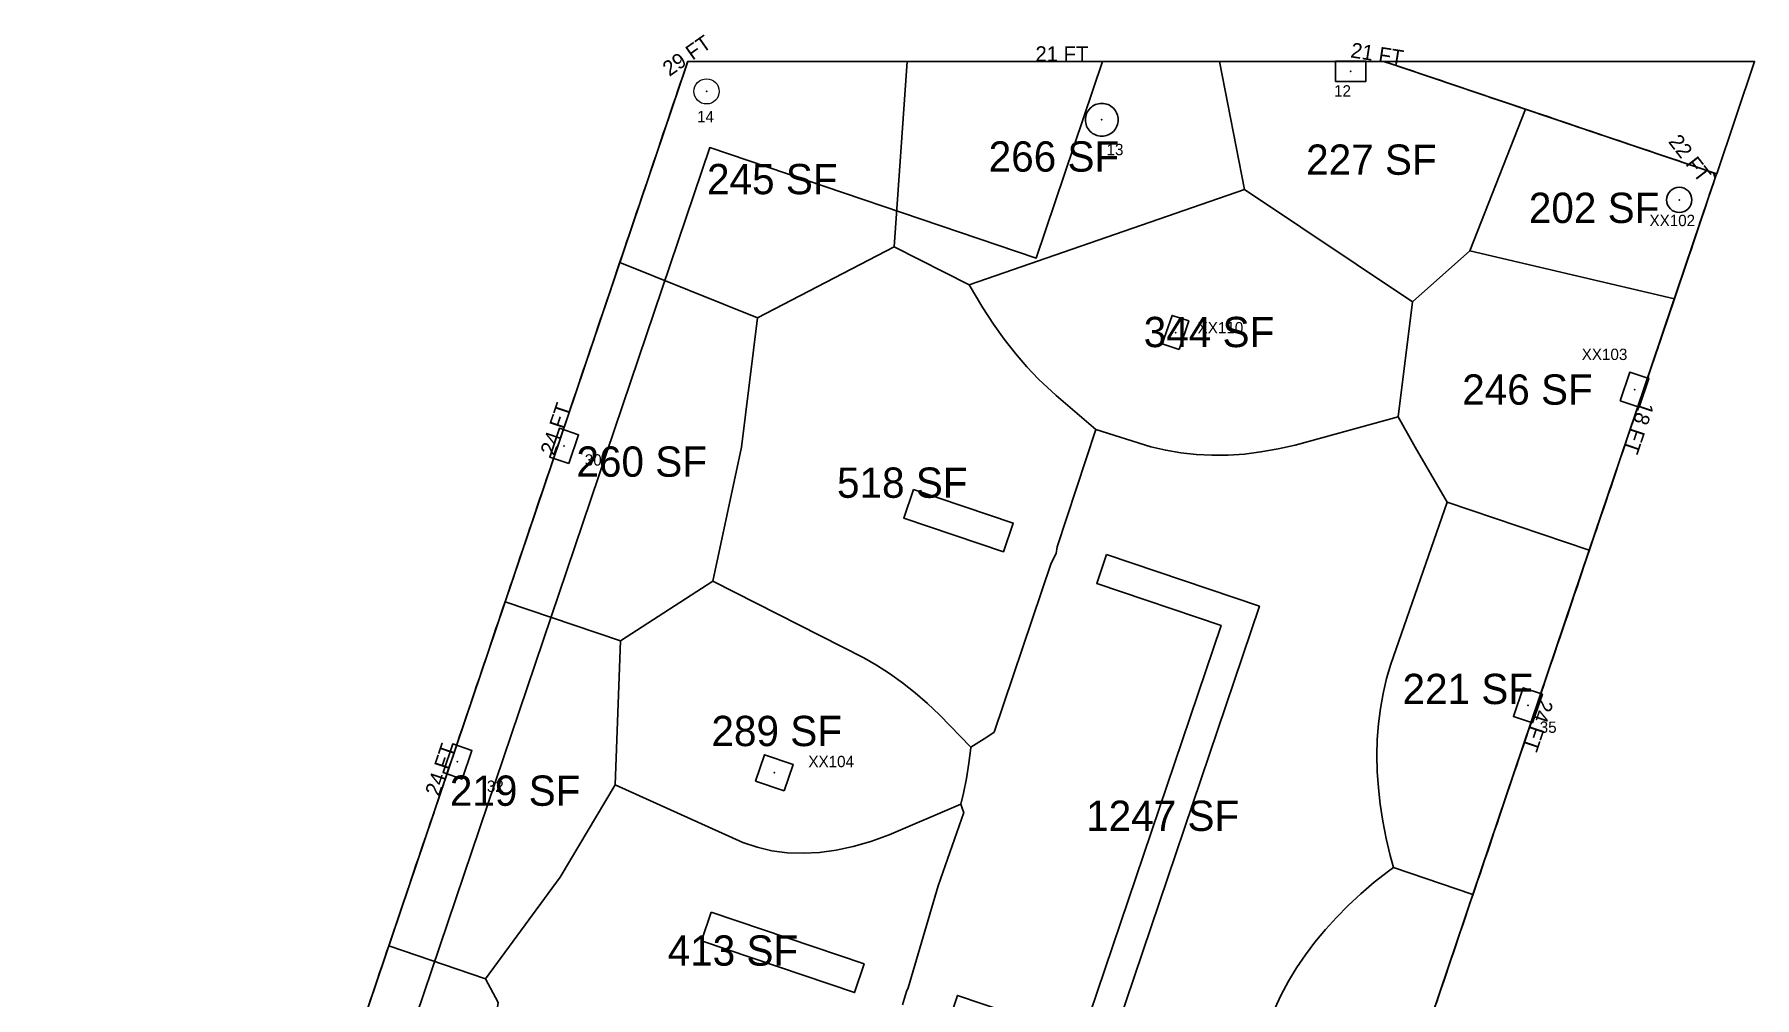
# Model space of a CAD drawing. Header units: metres. Extents: x 29 to 12657, y -13 to 49076.
# Drawn here: x 10664 to 12027, y 45849 to 46612 of the extents above; entities that cross this region are included whole.
import ezdxf
from ezdxf.enums import TextEntityAlignment as Align

# ---------------------------------------------------------------- set-up
doc = ezdxf.new("R2010")
doc.units = ezdxf.units.M
doc.layers.add('COL-IDEN', color=171, linetype='Continuous', lineweight=30)
doc.layers.add('COLS', color=52, linetype='Continuous', lineweight=20)
for name, color, linetype in [('FLOOR_15_AREA_LABELS', 3, 'Continuous'), ('FLOOR_15_BOUNDARY', 5, 'Continuous'), ('FLOOR_15_COLUMNS', 7, 'Continuous'), ('FLOOR_15_FASCADE_COLUMNS', 30, 'Continuous'), ('FLOOR_15_LARGE_TRIBUTARY', 6, 'Continuous'), ('FLOOR_15_TRIBUTARY_COL_0', 2, 'Continuous'), ('FLOOR_15_TRIBUTARY_COL_1', 2, 'Continuous'), ('FLOOR_15_TRIBUTARY_COL_10', 2, 'Continuous'), ('FLOOR_15_TRIBUTARY_COL_12', 2, 'Continuous'), ('FLOOR_15_TRIBUTARY_COL_15', 2, 'Continuous'), ('FLOOR_15_TRIBUTARY_COL_17', 2, 'Continuous'), ('FLOOR_15_TRIBUTARY_COL_18', 2, 'Continuous'), ('FLOOR_15_TRIBUTARY_COL_2', 2, 'Continuous'), ('FLOOR_15_TRIBUTARY_COL_3', 2, 'Continuous'), ('FLOOR_15_TRIBUTARY_COL_4', 2, 'Continuous'), ('FLOOR_15_TRIBUTARY_COL_5', 2, 'Continuous'), ('FLOOR_15_TRIBUTARY_COL_9', 2, 'Continuous'), ('FLOOR_15_WALL_TRIBUTARY_0', 1, 'Continuous'), ('FLOOR_15_WALL_TRIBUTARY_1', 1, 'Continuous'), ('FLOOR_15_WALL_TRIBUTARY_2', 1, 'Continuous'), ('SLAB-BALCONY', 3, 'Continuous'), ('SLAB-RESIDENTIAL', 6, 'Continuous'), ('WALL', 4, 'Continuous')]:
    doc.layers.add(name, color=color, linetype=linetype)

msp = doc.modelspace()

# ---------------------------------------------------------------- linework, layer by layer
at = {"layer": 'COLS', "lineweight": 30}
for points in [[(11695.1, 46574.9), (11695.1, 46590.9), (11719.1, 46590.9), (11719.1, 46574.9)], [(11571.1, 46362.3), (11557.8, 46366.8), (11565.5, 46389.5), (11578.8, 46385.1)], [(11920.7, 46321.8), (11935.8, 46316.6), (11943.5, 46339.4), (11928.4, 46344.5)], [(11087.5, 46272.1), (11072.3, 46277.2), (11080, 46300), (11095.2, 46294.8)], [(11851.3, 46066.5), (11836.1, 46071.6), (11843.8, 46094.4), (11859, 46089.2)], [(11002.9, 46022), (10987.8, 46027.1), (10995.5, 46049.9), (11010.6, 46044.7)], [(11258.1, 46012.7), (11235.4, 46020.4), (11242.5, 46041.2), (11265.2, 46033.6)]]:
    msp.add_lwpolyline(points, close=True, dxfattribs=at)
for points in [[(11522.8, 46544.5, 0.414214), (11509.8, 46557.5, 0.414214), (11496.8, 46544.5, 0.414214), (11509.8, 46531.5, 0.414214)], [(11977.5, 46481, 0.414214), (11967.5, 46491, 0.414214), (11957.5, 46481, 0.414214), (11967.5, 46471, 0.414214)]]:
    msp.add_lwpolyline(points, format="xyb", close=True, dxfattribs=at)
at = {"layer": 'COLS'}
msp.add_circle((11196.6, 46567), 10, dxfattribs=at)
at = {"layer": 'FLOOR_15_BOUNDARY'}
for points in [[(11177.4, 45059), (10979.3, 45059), (10663.9, 45059), (11181.7, 46590.7), (11510.5, 46590.7), (11733.7, 46590.7), (11997.1, 46501.7), (11509.4, 45059), (11478.9, 45059), (11177.4, 45059)], [(11733.7, 46590.7), (12027.2, 46590.7), (11997.2, 46501.6), (11733.7, 46590.7)]]:
    msp.add_lwpolyline(points, close=True, dxfattribs=at)
at = {"layer": 'FLOOR_15_COLUMNS'}
for p in [(11707.1, 46582.9), (11196.6, 46567), (11509.8, 46544.5), (11967.5, 46481), (11568.3, 46375.9), (11932.1, 46330.6), (11083.7, 46286), (11847.5, 46080.4), (10999.2, 46035.9), (11250.3, 46027)]:
    msp.add_point(p, dxfattribs=at)
at = {"layer": 'FLOOR_15_FASCADE_COLUMNS'}
for points in [[(11127.7, 46431.1), (11129.7, 46436.8), (11131.6, 46442.5), (11133.5, 46448.2), (11135.4, 46453.9), (11137.3, 46459.6), (11139.3, 46465.2), (11141.2, 46470.9), (11143.1, 46476.6), (11145, 46482.3), (11147, 46488), (11148.9, 46493.7), (11150.8, 46499.3), (11152.7, 46505), (11154.6, 46510.7), (11156.6, 46516.4), (11158.5, 46522.1), (11160.4, 46527.8), (11162.3, 46533.5), (11164.2, 46539.1), (11166.2, 46544.8), (11168.1, 46550.5), (11170, 46556.2), (11171.9, 46561.9), (11173.9, 46567.6), (11175.8, 46573.2), (11177.7, 46578.9), (11179.6, 46584.6), (11181.5, 46590.3), (11187.2, 46590.7), (11193.2, 46590.7), (11199.2, 46590.7), (11205.2, 46590.7), (11211.2, 46590.7), (11217.2, 46590.7), (11223.2, 46590.7), (11229.2, 46590.7), (11235.2, 46590.7), (11241.2, 46590.7), (11247.2, 46590.7), (11253.2, 46590.7), (11259.2, 46590.7), (11265.2, 46590.7), (11271.2, 46590.7), (11277.2, 46590.7), (11283.2, 46590.7), (11289.2, 46590.7), (11295.2, 46590.7), (11301.2, 46590.7), (11307.2, 46590.7), (11313.2, 46590.7), (11319.2, 46590.7), (11325.2, 46590.7), (11331.2, 46590.7), (11337.2, 46590.7), (11343.2, 46590.7), (11349.2, 46590.7), (11355.2, 46590.7)], [(11355.2, 46590.7), (11361.2, 46590.7), (11367.2, 46590.7), (11373.2, 46590.7), (11379.2, 46590.7), (11385.2, 46590.7), (11391.2, 46590.7), (11397.2, 46590.7), (11403.2, 46590.7), (11409.2, 46590.7), (11415.2, 46590.7), (11421.2, 46590.7), (11427.2, 46590.7), (11433.2, 46590.7), (11439.2, 46590.7), (11445.2, 46590.7), (11451.2, 46590.7), (11457.2, 46590.7), (11463.2, 46590.7), (11469.2, 46590.7), (11475.2, 46590.7), (11481.2, 46590.7), (11487.2, 46590.7), (11493.2, 46590.7), (11499.2, 46590.7), (11505.2, 46590.7), (11511.2, 46590.7), (11517.2, 46590.7), (11523.2, 46590.7), (11529.2, 46590.7), (11535.2, 46590.7), (11541.2, 46590.7), (11547.2, 46590.7), (11553.2, 46590.7), (11559.2, 46590.7), (11565.2, 46590.7), (11571.2, 46590.7), (11577.2, 46590.7), (11583.2, 46590.7), (11589.2, 46590.7), (11595.2, 46590.7), (11601.2, 46590.7)], [(11601.2, 46590.7), (11607.2, 46590.7), (11613.2, 46590.7), (11619.2, 46590.7), (11625.2, 46590.7), (11631.2, 46590.7), (11637.2, 46590.7), (11643.2, 46590.7), (11649.2, 46590.7), (11655.2, 46590.7), (11661.2, 46590.7), (11667.2, 46590.7), (11673.2, 46590.7), (11679.2, 46590.7), (11685.2, 46590.7), (11691.2, 46590.7), (11697.2, 46590.7), (11703.2, 46590.7), (11709.2, 46590.7), (11715.2, 46590.7), (11721.2, 46590.7), (11727.2, 46590.7), (11733.2, 46590.7), (11738.9, 46588.9), (11744.6, 46587), (11750.3, 46585.1), (11756, 46583.2), (11761.7, 46581.3), (11767.4, 46579.3), (11773, 46577.4), (11778.7, 46575.5), (11784.4, 46573.6), (11790.1, 46571.6), (11795.8, 46569.7), (11801.5, 46567.8), (11807.1, 46565.9), (11812.8, 46564), (11818.5, 46562), (11824.2, 46560.1), (11829.9, 46558.2), (11835.6, 46556.3), (11841.2, 46554.4), (11846.9, 46552.4)], [(11846.9, 46552.4), (11852.6, 46550.5), (11858.3, 46548.6), (11864, 46546.7), (11869.7, 46544.7), (11875.4, 46542.8), (11881, 46540.9), (11886.7, 46539), (11892.4, 46537.1), (11898.1, 46535.1), (11903.8, 46533.2), (11909.5, 46531.3), (11915.1, 46529.4), (11920.8, 46527.5), (11926.5, 46525.5), (11932.2, 46523.6), (11937.9, 46521.7), (11943.6, 46519.8), (11949.2, 46517.8), (11954.9, 46515.9), (11960.6, 46514), (11966.3, 46512.1), (11972, 46510.2), (11977.7, 46508.2), (11983.3, 46506.3), (11989, 46504.4), (11994.7, 46502.5), (11996, 46498.4), (11994, 46492.7), (11992.1, 46487), (11990.2, 46481.3), (11988.3, 46475.6), (11986.4, 46469.9), (11984.4, 46464.3), (11982.5, 46458.6), (11980.6, 46452.9), (11978.7, 46447.2), (11976.8, 46441.5), (11974.8, 46435.8), (11972.9, 46430.2), (11971, 46424.5), (11969.1, 46418.8), (11967.2, 46413.1), (11965.2, 46407.4), (11963.3, 46401.7)], [(11037.4, 46164), (11039.4, 46169.7), (11041.3, 46175.4), (11043.2, 46181), (11045.1, 46186.7), (11047, 46192.4), (11049, 46198.1), (11050.9, 46203.8), (11052.8, 46209.5), (11054.7, 46215.1), (11056.6, 46220.8), (11058.6, 46226.5), (11060.5, 46232.2), (11062.4, 46237.9), (11064.3, 46243.6), (11066.3, 46249.3), (11068.2, 46254.9), (11070.1, 46260.6), (11072, 46266.3), (11073.9, 46272), (11075.9, 46277.7), (11077.8, 46283.4), (11079.7, 46289), (11081.6, 46294.7), (11083.5, 46300.4), (11085.5, 46306.1), (11087.4, 46311.8), (11089.3, 46317.5), (11091.2, 46323.1), (11093.2, 46328.8), (11095.1, 46334.5), (11097, 46340.2), (11098.9, 46345.9), (11100.8, 46351.6), (11102.8, 46357.2), (11104.7, 46362.9), (11106.6, 46368.6), (11108.5, 46374.3), (11110.4, 46380), (11112.4, 46385.7), (11114.3, 46391.4), (11116.2, 46397), (11118.1, 46402.7), (11120.1, 46408.4), (11122, 46414.1), (11123.9, 46419.8), (11125.8, 46425.5), (11127.7, 46431.1)], [(11963.3, 46401.7), (11961.4, 46396), (11959.5, 46390.4), (11957.5, 46384.7), (11955.6, 46379), (11953.7, 46373.3), (11951.8, 46367.6), (11949.9, 46361.9), (11947.9, 46356.3), (11946, 46350.6), (11944.1, 46344.9), (11942.2, 46339.2), (11940.3, 46333.5), (11938.3, 46327.8), (11936.4, 46322.2), (11934.5, 46316.5), (11932.6, 46310.8), (11930.6, 46305.1), (11928.7, 46299.4), (11926.8, 46293.7), (11924.9, 46288), (11923, 46282.4), (11921, 46276.7), (11919.1, 46271), (11917.2, 46265.3), (11915.3, 46259.6), (11913.4, 46253.9), (11911.4, 46248.3), (11909.5, 46242.6), (11907.6, 46236.9), (11905.7, 46231.2), (11903.7, 46225.5), (11901.8, 46219.8), (11899.9, 46214.2), (11898, 46208.5), (11896.1, 46202.8)], [(11896.1, 46202.8), (11894.1, 46197.1), (11892.2, 46191.4), (11890.3, 46185.7), (11888.4, 46180.1), (11886.5, 46174.4), (11884.5, 46168.7), (11882.6, 46163), (11880.7, 46157.3), (11878.8, 46151.6), (11876.8, 46145.9), (11874.9, 46140.3), (11873, 46134.6), (11871.1, 46128.9), (11869.2, 46123.2), (11867.2, 46117.5), (11865.3, 46111.8), (11863.4, 46106.2), (11861.5, 46100.5), (11859.6, 46094.8), (11857.6, 46089.1), (11855.7, 46083.4), (11853.8, 46077.7), (11851.9, 46072.1), (11850, 46066.4), (11848, 46060.7), (11846.1, 46055), (11844.2, 46049.3), (11842.3, 46043.6), (11840.3, 46038), (11838.4, 46032.3), (11836.5, 46026.6), (11834.6, 46020.9), (11832.7, 46015.2), (11830.7, 46009.5), (11828.8, 46003.8), (11826.9, 45998.2), (11825, 45992.5), (11823.1, 45986.8), (11821.1, 45981.1), (11819.2, 45975.4), (11817.3, 45969.7), (11815.4, 45964.1), (11813.4, 45958.4), (11811.5, 45952.7), (11809.6, 45947), (11807.7, 45941.3), (11805.8, 45935.6), (11803.8, 45930)], [(10945.2, 45891.2), (10947.1, 45896.8), (10949, 45902.5), (10951, 45908.2), (10952.9, 45913.9), (10954.8, 45919.6), (10956.7, 45925.3), (10958.7, 45930.9), (10960.6, 45936.6), (10962.5, 45942.3), (10964.4, 45948), (10966.3, 45953.7), (10968.3, 45959.4), (10970.2, 45965.1), (10972.1, 45970.7), (10974, 45976.4), (10975.9, 45982.1), (10977.9, 45987.8), (10979.8, 45993.5), (10981.7, 45999.2), (10983.6, 46004.8), (10985.6, 46010.5), (10987.5, 46016.2), (10989.4, 46021.9), (10991.3, 46027.6), (10993.2, 46033.3), (10995.2, 46038.9), (10997.1, 46044.6), (10999, 46050.3), (11000.9, 46056), (11002.8, 46061.7), (11004.8, 46067.4), (11006.7, 46073), (11008.6, 46078.7), (11010.5, 46084.4), (11012.5, 46090.1), (11014.4, 46095.8), (11016.3, 46101.5), (11018.2, 46107.2), (11020.1, 46112.8), (11022.1, 46118.5), (11024, 46124.2), (11025.9, 46129.9), (11027.8, 46135.6), (11029.7, 46141.3), (11031.7, 46146.9), (11033.6, 46152.6), (11035.5, 46158.3), (11037.4, 46164)], [(11803.8, 45930), (11801.9, 45924.3), (11800, 45918.6), (11798.1, 45912.9), (11796.2, 45907.2), (11794.2, 45901.5), (11792.3, 45895.8), (11790.4, 45890.2), (11788.5, 45884.5), (11786.5, 45878.8), (11784.6, 45873.1), (11782.7, 45867.4), (11780.8, 45861.7), (11778.9, 45856.1), (11776.9, 45850.4), (11775, 45844.7)], [(10929.8, 45845.7), (10931.8, 45851.4), (10933.7, 45857.1), (10935.6, 45862.7), (10937.5, 45868.4), (10939.4, 45874.1), (10941.4, 45879.8), (10943.3, 45885.5), (10945.2, 45891.2)]]:
    msp.add_lwpolyline(points, dxfattribs=at)
at = {"layer": 'FLOOR_15_LARGE_TRIBUTARY'}
for points in [[(11345.2, 46443.9), (11237, 46387.6), (11127.9, 46431.5), (11181.7, 46590.7), (11355.7, 46590.7), (11345.2, 46443.9)], [(11345.2, 46443.9), (11355.7, 46590.7), (11510.5, 46590.7), (11603.2, 46590.7), (11622.9, 46489.3), (11404.7, 46413.6), (11345.2, 46443.9)], [(11801.5, 46440.7), (11756, 46400.1), (11622.9, 46489.3), (11603.2, 46590.7), (11733.7, 46590.7), (11845.5, 46552.9), (11801.5, 46440.7)], [(11801.5, 46440.7), (11845.5, 46552.9), (11997.1, 46501.7), (11963.6, 46402.5), (11801.5, 46440.7)], [(11404.7, 46413.6), (11622.9, 46489.3), (11756, 46400.1), (11744.7, 46309), (11663.2, 46286.7), (11649.5, 46283.6), (11636, 46281.2), (11622.8, 46279.6), (11609.9, 46278.7), (11597.1, 46278.6), (11584.7, 46279.2), (11572.5, 46280.5), (11560.5, 46282.6), (11548.8, 46285.4), (11505.2, 46299), (11473.6, 46325.9), (11459.8, 46338.9), (11450.5, 46348.7), (11441.4, 46359.2), (11432.5, 46370.5), (11423.9, 46382.6), (11415.6, 46395.4), (11404.7, 46413.6)], [(11371.7, 46081.9), (11361.9, 46090.4), (11351.9, 46098.3), (11341.7, 46105.6), (11331.3, 46112.2), (11321.2, 46118), (11201.6, 46178.7), (11224.2, 46285), (11237, 46387.6), (11345.2, 46443.9), (11404.7, 46413.6), (11415.6, 46395.4), (11423.9, 46382.6), (11432.5, 46370.5), (11441.4, 46359.2), (11450.5, 46348.7), (11459.8, 46338.9), (11473.6, 46325.9), (11505.2, 46299), (11474.5, 46206.1), (11473.6, 46200.7), (11469.8, 46193.2), (11424.5, 46059.2), (11418.6, 46055.1), (11406, 46047.3), (11381.3, 46072.8), (11371.7, 46081.9)], [(11783.6, 46241.4), (11758.1, 46284.9), (11744.7, 46309), (11756, 46400.1), (11801.5, 46440.7), (11963.6, 46402.5), (11896.2, 46203.3), (11783.6, 46241.4)], [(11237, 46387.6), (11224.2, 46285), (11201.6, 46178.7), (11128.3, 46131.6), (11036.9, 46162.5), (11127.9, 46431.5), (11237, 46387.6)], [(11741, 45952), (11738.4, 45961.3), (11735.2, 45975), (11732.5, 45988.6), (11730.4, 46002), (11729, 46015.1), (11728.1, 46028.1), (11727.8, 46040.9), (11728.2, 46053.4), (11729.1, 46065.8), (11730.7, 46077.9), (11732.8, 46089.8), (11735.5, 46101.6), (11738.9, 46113.1), (11783.6, 46241.4), (11896.2, 46203.3), (11804, 45930.5), (11741, 45952)], [(11128.3, 46131.6), (11201.6, 46178.7), (11321.2, 46118), (11331.3, 46112.2), (11341.7, 46105.6), (11351.9, 46098.3), (11361.9, 46090.4), (11371.7, 46081.9), (11381.3, 46072.8), (11406, 46047.3), (11406, 46046.7), (11404.5, 46034.6), (11402.6, 46022.5), (11400.3, 46010.7), (11398.2, 46002.1), (11341.4, 45977.8), (11326.9, 45972.6), (11312.9, 45968.6), (11299.2, 45965.6), (11286, 45963.8), (11273.1, 45963.2), (11260.5, 45963.6), (11248.4, 45965.2), (11236.7, 45967.9), (11225.3, 45971.7), (11124.2, 46017.5), (11128.3, 46131.6)], [(11128.3, 46131.6), (11124.2, 46017.5), (11080.7, 45944.2), (11021.5, 45863.7), (10944.7, 45889.7), (11036.9, 46162.5), (11128.3, 46131.6)], [(11627, 45730.6), (11627.7, 45758), (11628.7, 45770.4), (11630.2, 45782.5), (11632.3, 45794.5), (11635.1, 45806.2), (11638.4, 45817.7), (11642.4, 45829.1), (11646.9, 45840.2), (11652.1, 45851.1), (11657.9, 45861.8), (11664.2, 45872.3), (11671.2, 45882.7), (11678.8, 45892.8), (11687, 45902.7), (11695.8, 45912.3), (11705.2, 45921.8), (11715.2, 45931.1), (11725.8, 45940.2), (11737, 45949.1), (11741, 45952), (11804, 45930.5), (11725.2, 45697.4), (11627, 45730.6)], [(11021.5, 45863.7), (11031.4, 45844.8), (11017.4, 45744.9), (11016.4, 45737.8), (11014, 45726), (11011, 45714.3), (11007.4, 45702.8), (11003.2, 45691.6), (10998.4, 45680.5), (10993, 45669.7), (10987.1, 45659), (10980.5, 45648.6), (10973.3, 45638.4), (10965.6, 45628.3), (10957.2, 45618.5), (10948.2, 45608.8), (10938.7, 45599.4), (10928.5, 45590.2), (10917.8, 45581.1), (10907.3, 45573), (10844.8, 45594.1), (10944.7, 45889.7), (11021.5, 45863.7)]]:
    msp.add_lwpolyline(points, close=True, dxfattribs=at)
for points in [[(11352, 45843.1), (11355.1, 45853.6), (11356.5, 45856.6), (11380.1, 45937.4), (11400.4, 45995.6), (11399.5, 45998.2), (11398.2, 46002.1), (11400.3, 46010.7), (11402.6, 46022.5), (11404.5, 46034.6), (11406, 46046.7), (11406, 46047.3), (11418.6, 46055.1), (11424.5, 46059.2), (11469.8, 46193.2), (11473.6, 46200.7), (11474.5, 46206.1), (11505.2, 46299), (11548.8, 46285.4), (11560.5, 46282.6), (11572.5, 46280.5), (11584.7, 46279.2), (11597.1, 46278.6), (11609.9, 46278.7), (11622.8, 46279.6), (11636, 46281.2), (11649.5, 46283.6), (11663.2, 46286.7), (11744.7, 46309), (11758.1, 46284.9), (11783.6, 46241.4), (11738.9, 46113.1), (11735.5, 46101.6), (11732.8, 46089.8), (11730.7, 46077.9), (11729.1, 46065.8), (11728.2, 46053.4), (11727.8, 46040.9), (11728.1, 46028.1), (11729, 46015.1), (11730.4, 46002), (11732.5, 45988.6), (11735.2, 45975), (11738.4, 45961.3), (11741, 45952), (11737, 45949.1), (11725.8, 45940.2), (11715.2, 45931.1), (11705.2, 45921.8), (11695.8, 45912.3), (11687, 45902.7), (11678.8, 45892.8), (11671.2, 45882.7), (11664.2, 45872.3), (11657.9, 45861.8), (11652.1, 45851.1), (11646.9, 45840.2)], [(11031.4, 45844.8), (11021.5, 45863.7), (11080.7, 45944.2), (11124.2, 46017.5), (11225.3, 45971.7), (11236.7, 45967.9), (11248.4, 45965.2), (11260.5, 45963.6), (11273.1, 45963.2), (11286, 45963.8), (11299.2, 45965.6), (11312.9, 45968.6), (11326.9, 45972.6), (11341.4, 45977.8), (11398.2, 46002.1), (11399.5, 45998.2), (11400.4, 45995.6), (11380.1, 45937.4), (11356.5, 45856.6), (11355.1, 45853.6), (11352, 45843.1)]]:
    msp.add_lwpolyline(points, dxfattribs=at)
at = {"layer": 'FLOOR_15_TRIBUTARY_COL_0'}
msp.add_lwpolyline([(11783.6, 46241.4), (11758.1, 46284.9), (11744.7, 46309), (11756, 46400.1), (11801.5, 46440.7), (11963.6, 46402.5), (11896.2, 46203.3), (11783.6, 46241.4)], close=True, dxfattribs=at)
at = {"layer": 'FLOOR_15_TRIBUTARY_COL_1'}
msp.add_lwpolyline([(11801.5, 46440.7), (11756, 46400.1), (11622.9, 46489.3), (11603.2, 46590.7), (11733.7, 46590.7), (11845.5, 46552.9), (11801.5, 46440.7)], close=True, dxfattribs=at)
at = {"layer": 'FLOOR_15_TRIBUTARY_COL_10'}
msp.add_lwpolyline([(11404.7, 46413.6), (11622.9, 46489.3), (11756, 46400.1), (11744.7, 46309), (11663.2, 46286.7), (11649.5, 46283.6), (11636, 46281.2), (11622.8, 46279.6), (11609.9, 46278.7), (11597.1, 46278.6), (11584.7, 46279.2), (11572.5, 46280.5), (11560.5, 46282.6), (11548.8, 46285.4), (11505.2, 46299), (11473.6, 46325.9), (11459.8, 46338.9), (11450.5, 46348.7), (11441.4, 46359.2), (11432.5, 46370.5), (11423.9, 46382.6), (11415.6, 46395.4), (11404.7, 46413.6)], close=True, dxfattribs=at)
at = {"layer": 'FLOOR_15_TRIBUTARY_COL_12'}
msp.add_lwpolyline([(11128.3, 46131.6), (11201.6, 46178.7), (11321.2, 46118), (11331.3, 46112.2), (11341.7, 46105.6), (11351.9, 46098.3), (11361.9, 46090.4), (11371.7, 46081.9), (11381.3, 46072.8), (11406, 46047.3), (11406, 46046.7), (11404.5, 46034.6), (11402.6, 46022.5), (11400.3, 46010.7), (11398.2, 46002.1), (11341.4, 45977.8), (11326.9, 45972.6), (11312.9, 45968.6), (11299.2, 45965.6), (11286, 45963.8), (11273.1, 45963.2), (11260.5, 45963.6), (11248.4, 45965.2), (11236.7, 45967.9), (11225.3, 45971.7), (11124.2, 46017.5), (11128.3, 46131.6)], close=True, dxfattribs=at)
at = {"layer": 'FLOOR_15_TRIBUTARY_COL_15'}
msp.add_lwpolyline([(11801.5, 46440.7), (11845.5, 46552.9), (11997.1, 46501.7), (11963.6, 46402.5), (11801.5, 46440.7)], close=True, dxfattribs=at)
at = {"layer": 'FLOOR_15_TRIBUTARY_COL_17'}
msp.add_lwpolyline([(11345.2, 46443.9), (11355.7, 46590.7), (11510.5, 46590.7), (11603.2, 46590.7), (11622.9, 46489.3), (11404.7, 46413.6), (11345.2, 46443.9)], close=True, dxfattribs=at)
at = {"layer": 'FLOOR_15_TRIBUTARY_COL_18'}
msp.add_lwpolyline([(11345.2, 46443.9), (11237, 46387.6), (11127.9, 46431.5), (11181.7, 46590.7), (11355.7, 46590.7), (11345.2, 46443.9)], close=True, dxfattribs=at)
at = {"layer": 'FLOOR_15_TRIBUTARY_COL_2'}
msp.add_lwpolyline([(11741, 45952), (11738.4, 45961.3), (11735.2, 45975), (11732.5, 45988.6), (11730.4, 46002), (11729, 46015.1), (11728.1, 46028.1), (11727.8, 46040.9), (11728.2, 46053.4), (11729.1, 46065.8), (11730.7, 46077.9), (11732.8, 46089.8), (11735.5, 46101.6), (11738.9, 46113.1), (11783.6, 46241.4), (11896.2, 46203.3), (11804, 45930.5), (11741, 45952)], close=True, dxfattribs=at)
at = {"layer": 'FLOOR_15_TRIBUTARY_COL_3'}
msp.add_lwpolyline([(11237, 46387.6), (11224.2, 46285), (11201.6, 46178.7), (11128.3, 46131.6), (11036.9, 46162.5), (11127.9, 46431.5), (11237, 46387.6)], close=True, dxfattribs=at)
at = {"layer": 'FLOOR_15_TRIBUTARY_COL_4'}
msp.add_lwpolyline([(11128.3, 46131.6), (11124.2, 46017.5), (11080.7, 45944.2), (11021.5, 45863.7), (10944.7, 45889.7), (11036.9, 46162.5), (11128.3, 46131.6)], close=True, dxfattribs=at)
at = {"layer": 'FLOOR_15_TRIBUTARY_COL_5'}
msp.add_lwpolyline([(11021.5, 45863.7), (11031.4, 45844.8), (11017.4, 45744.9), (11016.4, 45737.8), (11014, 45726), (11011, 45714.3), (11007.4, 45702.8), (11003.2, 45691.6), (10998.4, 45680.5), (10993, 45669.7), (10987.1, 45659), (10980.5, 45648.6), (10973.3, 45638.4), (10965.6, 45628.3), (10957.2, 45618.5), (10948.2, 45608.8), (10938.7, 45599.4), (10928.5, 45590.2), (10917.8, 45581.1), (10907.3, 45573), (10844.8, 45594.1), (10944.7, 45889.7), (11021.5, 45863.7)], close=True, dxfattribs=at)
at = {"layer": 'FLOOR_15_TRIBUTARY_COL_9'}
msp.add_lwpolyline([(11627, 45730.6), (11627.7, 45758), (11628.7, 45770.4), (11630.2, 45782.5), (11632.3, 45794.5), (11635.1, 45806.2), (11638.4, 45817.7), (11642.4, 45829.1), (11646.9, 45840.2), (11652.1, 45851.1), (11657.9, 45861.8), (11664.2, 45872.3), (11671.2, 45882.7), (11678.8, 45892.8), (11687, 45902.7), (11695.8, 45912.3), (11705.2, 45921.8), (11715.2, 45931.1), (11725.8, 45940.2), (11737, 45949.1), (11741, 45952), (11804, 45930.5), (11725.2, 45697.4), (11627, 45730.6)], close=True, dxfattribs=at)
at = {"layer": 'FLOOR_15_WALL_TRIBUTARY_0'}
msp.add_lwpolyline([(11371.7, 46081.9), (11361.9, 46090.4), (11351.9, 46098.3), (11341.7, 46105.6), (11331.3, 46112.2), (11321.2, 46118), (11201.6, 46178.7), (11224.2, 46285), (11237, 46387.6), (11345.2, 46443.9), (11404.7, 46413.6), (11415.6, 46395.4), (11423.9, 46382.6), (11432.5, 46370.5), (11441.4, 46359.2), (11450.5, 46348.7), (11459.8, 46338.9), (11473.6, 46325.9), (11505.2, 46299), (11474.5, 46206.1), (11473.6, 46200.7), (11469.8, 46193.2), (11424.5, 46059.2), (11418.6, 46055.1), (11406, 46047.3), (11381.3, 46072.8), (11371.7, 46081.9)], close=True, dxfattribs=at)
at = {"layer": 'FLOOR_15_WALL_TRIBUTARY_1'}
msp.add_lwpolyline([(11352, 45843.1), (11355.1, 45853.6), (11356.5, 45856.6), (11380.1, 45937.4), (11400.4, 45995.6), (11399.5, 45998.2), (11398.2, 46002.1), (11400.3, 46010.7), (11402.6, 46022.5), (11404.5, 46034.6), (11406, 46046.7), (11406, 46047.3), (11418.6, 46055.1), (11424.5, 46059.2), (11469.8, 46193.2), (11473.6, 46200.7), (11474.5, 46206.1), (11505.2, 46299), (11548.8, 46285.4), (11560.5, 46282.6), (11572.5, 46280.5), (11584.7, 46279.2), (11597.1, 46278.6), (11609.9, 46278.7), (11622.8, 46279.6), (11636, 46281.2), (11649.5, 46283.6), (11663.2, 46286.7), (11744.7, 46309), (11758.1, 46284.9), (11783.6, 46241.4), (11738.9, 46113.1), (11735.5, 46101.6), (11732.8, 46089.8), (11730.7, 46077.9), (11729.1, 46065.8), (11728.2, 46053.4), (11727.8, 46040.9), (11728.1, 46028.1), (11729, 46015.1), (11730.4, 46002), (11732.5, 45988.6), (11735.2, 45975), (11738.4, 45961.3), (11741, 45952), (11737, 45949.1), (11725.8, 45940.2), (11715.2, 45931.1), (11705.2, 45921.8), (11695.8, 45912.3), (11687, 45902.7), (11678.8, 45892.8), (11671.2, 45882.7), (11664.2, 45872.3), (11657.9, 45861.8), (11652.1, 45851.1), (11646.9, 45840.2)], dxfattribs=at)
at = {"layer": 'FLOOR_15_WALL_TRIBUTARY_2'}
msp.add_lwpolyline([(11031.4, 45844.8), (11021.5, 45863.7), (11080.7, 45944.2), (11124.2, 46017.5), (11225.3, 45971.7), (11236.7, 45967.9), (11248.4, 45965.2), (11260.5, 45963.6), (11273.1, 45963.2), (11286, 45963.8), (11299.2, 45965.6), (11312.9, 45968.6), (11326.9, 45972.6), (11341.4, 45977.8), (11398.2, 46002.1), (11399.5, 45998.2), (11400.4, 45995.6), (11380.1, 45937.4), (11356.5, 45856.6), (11355.1, 45853.6), (11352, 45843.1)], dxfattribs=at)
at = {"layer": 'SLAB-BALCONY'}
for points in [[(10979.3, 45059), (10999.1, 45117.7), (10752.5, 45201.1), (11199.1, 46522.4), (11457.9, 46434.9), (11510.5, 46590.7), (11181.7, 46590.7), (10663.9, 45059)], [(11733.7, 46590.7), (11997.2, 46501.6), (12027.2, 46590.7)]]:
    msp.add_lwpolyline(points, close=True, dxfattribs=at)
at = {"layer": 'SLAB-RESIDENTIAL'}
msp.add_lwpolyline([(11510.5, 46590.7), (11733.7, 46590.7), (11997.1, 46501.7), (11509.4, 45059), (11478.9, 45059), (11208.4, 45150.4), (11177.4, 45059), (10979.3, 45059), (10999.1, 45117.7), (10752.5, 45201.1), (11199.1, 46522.4), (11457.9, 46434.9)], close=True, dxfattribs=at)
at = {"layer": 'WALL'}
for points in [[(11360.6, 46251.6), (11439.6, 46224.8), (11431.9, 46202.1), (11352.9, 46228.8)], [(11513.5, 46199.9), (11634.8, 46158.9), (11509, 45786.8), (11387.7, 45827.8), (11395.4, 45850.5), (11494, 45817.2), (11604.4, 46143.8), (11505.8, 46177.1)], [(11200.3, 45916.5), (11321.5, 45875.5), (11313.9, 45852.8), (11192.6, 45893.8)]]:
    msp.add_lwpolyline(points, close=True, dxfattribs=at)

# ---------------------------------------------------------------- texts
at = {"layer": 'COL-IDEN', "char_height": 9, "width": 16.968, "attachment_point": 1}
for s, insert in [('12', (11693.9, 46571.9)), ('14', (11189.1, 46551.5)), ('13', (11513.6, 46525.4)), ('XX102', (11943.9, 46469.2)), ('XX110', (11585.8, 46384.2)), ('XX103', (11890.2, 46363.1)), ('30', (11100.1, 46279.4)), ('35', (11856.9, 46067.6)), ('XX104', (11277.3, 46040.4)), ('32', (11022.5, 46020.8))]:
    msp.add_mtext(s, dxfattribs=dict(at, insert=insert))
at = {"layer": 'FLOOR_15_AREA_LABELS'}
for s, p in [('266 SF', (11471.9, 46515.4)), ('227 SF', (11723.5, 46512.9)), ('245 SF', (11248.7, 46497.5)), ('202 SF', (11900, 46474.7)), ('344 SF', (11594.8, 46376.3)), ('246 SF', (11847.2, 46330.7)), ('260 SF', (11145.2, 46273.6)), ('518 SF', (11351.7, 46256.9)), ('221 SF', (11799.9, 46093.4)), ('289 SF', (11252.2, 46060.1)), ('219 SF', (11044.9, 46012.8)), ('1247 SF', (11558.1, 45992.9)), ('413 SF', (11217.5, 45886.1))]:
    msp.add_text(s, height=24, dxfattribs=at).set_placement(p, align=Align.MIDDLE_CENTER)
at = {"layer": 'FLOOR_15_FASCADE_COLUMNS'}
for s, rotation, p in [('29 FT', 35.05, (11180.9, 46595.4)), ('21 FT', -8.8586, (11728.1, 46596.7)), ('22 FT', -52.3236, (11975.9, 46514.1)), ('24 FT', 71.3229, (11076.9, 46299.5)), ('18 FT', -108.6761, (11935.4, 46300.3)), ('24 FT', -108.6761, (11855.6, 46064.4)), ('24 FT', 71.3229, (10985.6, 46029.5))]:
    msp.add_text(s, height=12, rotation=rotation, dxfattribs=at).set_placement(p, align=Align.MIDDLE_CENTER)
msp.add_text('21 FT', height=12, dxfattribs=at).set_placement((11478.2, 46596.7), align=Align.MIDDLE_CENTER)

doc.saveas('drawing.dxf')
